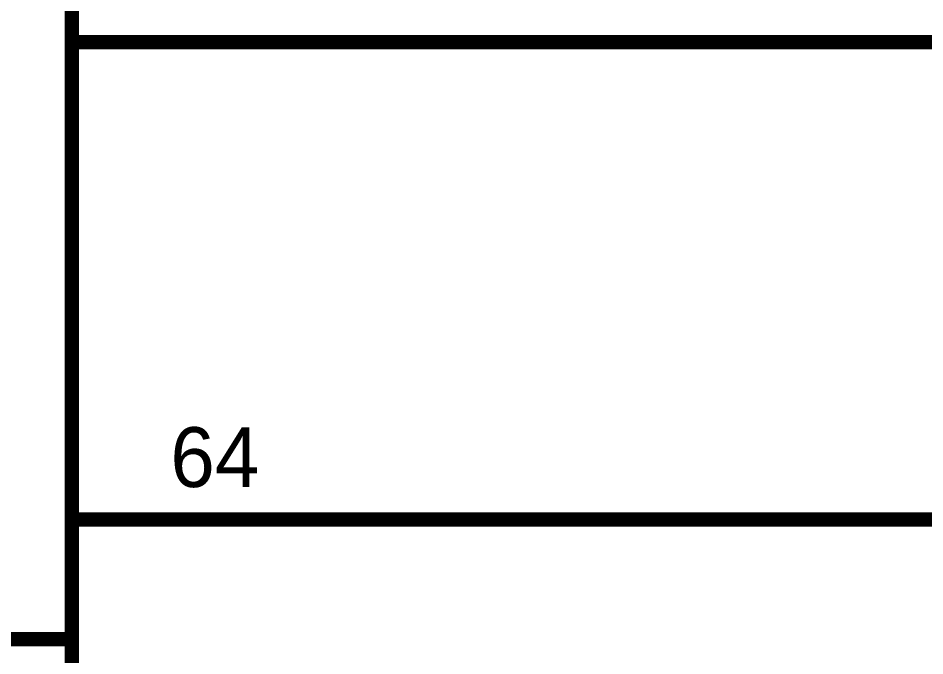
# Model space of a CAD drawing. Header units: inches. Extents: x 0 to 841, y 0 to 594.
# Drawn here: x 663.88 to 682.89, y 374.62 to 388 of the extents above; entities that cross this region are included whole.
import ezdxf

# ---------------------------------------------------------------- set-up
doc = ezdxf.new("R2010")
doc.units = ezdxf.units.IN
doc.layers.add('Sheet', color=255, linetype='Continuous')

msp = doc.modelspace()

# ---------------------------------------------------------------- linework, layer by layer
at = {"layer": 'Sheet'}
msp.add_lwpolyline([(625.001, 519.972, 0.3, 0.3, 0), (665.008, 519.972, 0.3, 0.3, 0), (665.008, 344.976, 0.3, 0.3, 0), (625.001, 344.976, 0.3, 0.3, 0), (625.001, 519.972, 0.3, 0.3, 0)], format="xyseb", close=True, dxfattribs=at)
for points in [[(665.008, 387.49, 0.3, 0.3, 0), (670.025, 387.49, 0.3, 0.3, 0)], [(722.522, 387.49, 0.3, 0.3, 0), (712.514, 387.49, 0.3, 0.3, 0), (670.025, 387.49, 0.3, 0.3, 0)], [(665.008, 377.482, 0.3, 0.3, 0), (670.025, 377.482, 0.3, 0.3, 0)], [(670.025, 377.482, 0.3, 0.3, 0), (712.514, 377.482, 0.3, 0.3, 0), (722.522, 377.482, 0.3, 0.3, 0), (732.504, 377.482, 0.3, 0.3, 0)], [(652.517, 374.974, 0.3, 0.3, 0), (665.008, 374.974, 0.3, 0.3, 0)]]:
    msp.add_lwpolyline(points, format="xyseb", dxfattribs=at)

# ---------------------------------------------------------------- texts
msp.add_text('64', height=1.2543, dxfattribs=at).set_placement((667.072, 378.162))

doc.saveas('drawing.dxf')
